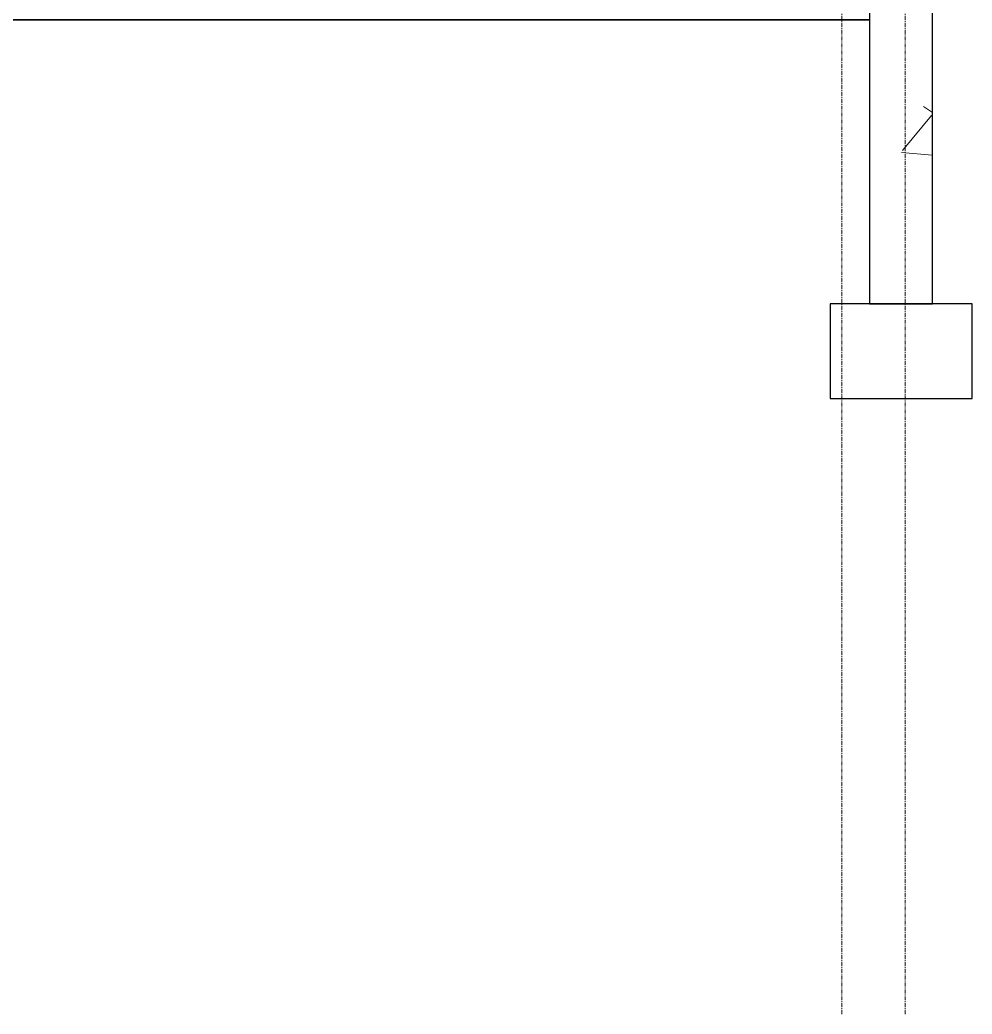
# Model space of a CAD drawing. Header units: inches. Extents: x -23034 to -8448, y -290 to 853.
# Drawn here: x -12121.2 to -12000.6, y -132 to -6 of the extents above; entities that cross this region are included whole.
import ezdxf

# ---------------------------------------------------------------- set-up
doc = ezdxf.new("R2010")
doc.units = ezdxf.units.IN
doc.header["$MEASUREMENT"] = 0
doc.linetypes.add('Grid Line 1_2_', pattern=[0.875, 0.5, -0.125, 0.125, -0.125])
for name, color, linetype, lineweight in [('A-WALL-PATT', 111, 'Continuous', 25), ('C-TOPO', 7, 'Continuous', 9), ('L-SITE-WALL', 31, 'Continuous', 9), ('S-FNDN', 32, 'Continuous', 9), ('S-GRID', 1, 'Continuous', 9)]:
    doc.layers.add(name, color=color, linetype=linetype, lineweight=lineweight)
pattern_1 = [(50, (22063.86, 65.275), (55.0854, -4.8198), [5.76, -63.36]), (355, (22063.86, 65.275), (-10.6557, 57.7685), [4.608, -50.688]), (100.451, (22068.45, 64.874), (44.4295, 52.9487), [4.895, -53.848]), (46.184, (22063.86, 80.635), (81.9644, -12.712), [8.64, -95.04]), (96.636, (22070.69, 79.576), (71.7815, 74.812), [7.343, -80.772]), (351.184, (22063.86, 80.635), (71.782, 74.812), [6.912, -76.032]), (21, (22071.54, 76.795), (45.842, -30.9215), [5.76, -63.36]), (326, (22071.54, 76.795), (18.687, 55.6915), [4.608, -50.688]), (71.451, (22075.36, 74.22), (64.529, 24.77), [4.895, -53.848]), (37.5, (22063.858, 65.275), (0.9339, 25.5668), [2.534, -47.539, 2.534, -48.922, -50.88]), (37.5, (22063.858, 65.275), (0.9339, 25.5668), [-101.53, 2.534, -48.346]), (7.5, (22063.858, 65.275), (20.204, 30.2913), [2.534, -26.803, 2.534, -46.387, -19.392]), (7.5, (22063.858, 65.275), (20.204, 30.2913), [-78.259, 2.534, -16.858]), (327.5, (22046.732, 65.275), (40.9978, -1.7324), [2.534, -16.666, 2.534, -57.37, -79.488]), (327.5, (22046.732, 65.275), (40.9978, -1.7324), [-79.104, 2.534, -76.954]), (317.5, (22039.052, 65.275), (44.7889, 7.6878), [2.534, -22.426, 2.534, -37.248, -56.448]), (317.5, (22039.052, 65.275), (44.7889, 7.6878), [-64.742, 2.534, -53.914])]

# ---------------------------------------------------------------- blocks, each defined once
blk = doc.blocks.new('Struct_Sports Complex_2015_rvt-3-Section 5')
at = {"layer": 'A-WALL-PATT', "lineweight": 9}
h = blk.add_hatch(dxfattribs=at)
h.set_pattern_fill('FP_22', color=250, style=0, pattern_type=2)
h.set_pattern_definition(pattern_1)
h.paths.add_polyline_path([(22790.8, -42), (22798.8, -42), (22798.8, 0), (22790.8, 0)], flags=0)
at = {"layer": 'S-FNDN'}
h = blk.add_hatch(dxfattribs=at)
h.set_pattern_fill('FP_22', color=256, style=0, pattern_type=2)
h.set_pattern_definition(pattern_1)
h.paths.add_polyline_path([(22785.8, -54), (22803.8, -54), (22803.8, -42), (22785.8, -42)], flags=0)
at = {"layer": 'L-SITE-WALL', "color": 10, "lineweight": 25}
for p, q in [((22790.8, 0), (22790.8, -42)), ((22798.8, -42), (22798.8, 0)), ((22790.8, -42), (22798.8, -42))]:
    blk.add_line(p, q, dxfattribs=at)
at = {"layer": 'S-FNDN', "color": 10, "lineweight": 25}
for p, q in [((22803.8, -42), (22785.8, -42)), ((22785.8, -42), (22785.8, -54)), ((22803.8, -54), (22803.8, -42)), ((22785.8, -54), (22803.8, -54))]:
    blk.add_line(p, q, dxfattribs=at)

msp = doc.modelspace()

# ---------------------------------------------------------------- linework, layer by layer
at = {"layer": 'C-TOPO', "lineweight": 35}
for p, q in [((-12485.44734, -6.00628), (-12095.77308, -6.00628)), ((-12095.77308, -6.00628), (-12013.55612, -6.00628))]:
    msp.add_line(p, q, dxfattribs=at)
at = {"layer": 'C-TOPO'}
for p, q in [((-12485.44731, -6.00628), (-12095.77397, -6.00628)), ((-12095.77397, -6.00628), (-12013.55668, -6.00628))]:
    msp.add_line(p, q, dxfattribs=at)
at = {"layer": 'S-GRID', "linetype": 'Grid Line 1_2_'}
for p, q in [((-12017.05612, -132), (-12017.05612, 648.65882)), ((-12017.05612, -132), (-12017.05612, 648.65882)), ((-12009.05612, -132), (-12009.05612, 648.65882)), ((-12009.05612, -132), (-12009.05612, 648.65882))]:
    msp.add_line(p, q, dxfattribs=at)

# ---------------------------------------------------------------- block references
at = {"color": 90, "lineweight": 5}
msp.add_blockref('Struct_Sports Complex_2015_rvt-3-Section 5', (-34804.35893, 0), dxfattribs=at)

doc.saveas('drawing.dxf')
